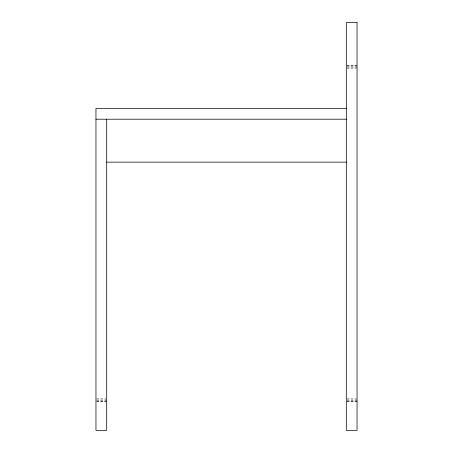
<?xml version="1.0" encoding="UTF-8"?>
<svg xmlns="http://www.w3.org/2000/svg" width="453" height="453" viewBox="0 0 453 453"><rect width="100%" height="100%" fill="white"/><g stroke="black" fill="none" stroke-linecap="round" stroke-linejoin="round"><path stroke-width="0.34" stroke-dasharray="2.27 1.7" d="M346.975 65.566L357.038 65.566M346.975 65.781L357.038 65.781M346.975 66.404L357.038 66.404M346.975 67.333L357.038 67.333M346.975 68.426L356.364 68.426M96.636 398.878L106.025 398.878M346.975 398.878L356.364 398.878M96.636 399.971L106.693 399.971M346.975 399.971L357.038 399.971M96.636 400.899L106.693 400.899M346.975 400.899L357.038 400.899M96.636 401.522L106.693 401.522M346.975 401.522L357.038 401.522M96.636 401.737L106.693 401.737M346.975 401.737L357.038 401.737"/><path stroke-width="0.68" d="M346.307 108.482L95.962 108.482L95.962 430.35L106.693 430.35L106.693 119.213M95.962 119.213L346.307 119.213M106.693 162.129L346.307 162.129M357.038 22.65L346.307 22.65L346.307 430.35L357.038 430.35L357.038 22.65"/></g></svg>
